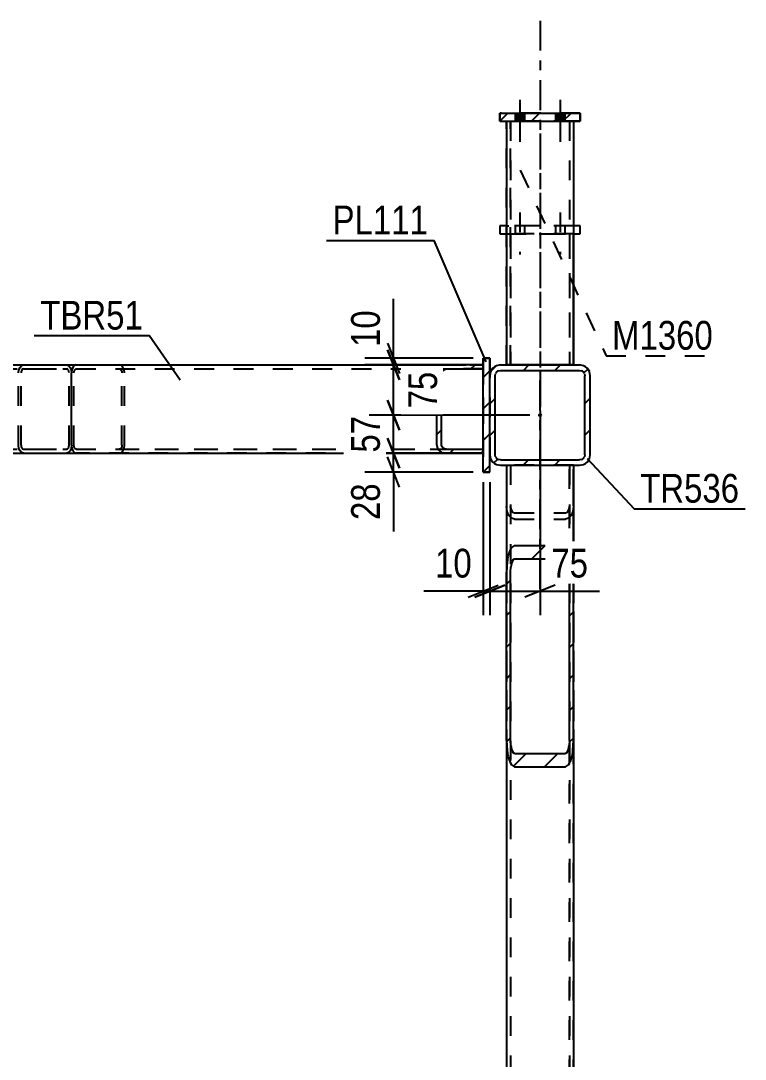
# Model space of a CAD drawing. Header units: millimetres. Extents: x -858 to 331, y -869 to -28.
# Drawn here: x 153.5 to 225.7, y -282.3 to -178.9 of the extents above; entities that cross this region are included whole.
import ezdxf

# ---------------------------------------------------------------- set-up
doc = ezdxf.new("R2010")
doc.units = ezdxf.units.MM
doc.linetypes.add('DXK_LINE_DOT2', pattern=[3.9198, 1.9599, -1.9599])
doc.linetypes.add('DXK_LINE_DOT3', pattern=[5.9187, 2.979, -0.9799, 0.9799, -0.9799])
doc.styles.add('Arial Narrow', font='ARIALN.TTF', dxfattribs={"height": 0.2})

# ---------------------------------------------------------------- blocks, each defined once
blk = doc.blocks.new('Part-570393797-1645 - 1375')
at = {"color": 7, "linetype": 'DXK_LINE_DOT3'}
blk.add_line((205.26, -190.09), (205.26, -223.17), dxfattribs=at)
at = {"color": 7, "linetype": 'DXK_LINE_DOT2'}
for p, q in [((201.93, -200.09), (208.6, -200.09)), ((201.93, -213.17), (201.93, -200.09)), ((202.33, -213.17), (202.33, -200.09)), ((208.2, -200.09), (208.2, -213.17)), ((208.6, -200.09), (208.6, -213.17)), ((208.6, -213.17), (201.93, -213.17))]:
    blk.add_line(p, q, dxfattribs=at)
blk = doc.blocks.new('Bolt-570393797-1866 - 1375')
at = {"linetype": 'Continuous'}
for points in [[(202.79, -188.87), (203.73, -188.87), (203.73, -188.07), (202.79, -188.07)], [(206.79, -188.87), (207.73, -188.87), (207.73, -188.07), (206.79, -188.07)]]:
    blk.add_hatch(color=1, dxfattribs=at).paths.add_polyline_path(points)
at = {"color": 1, "linetype": 'Continuous'}
for p, q in [((203.26, -186.74), (203.26, -190.94)), ((207.26, -186.74), (207.26, -190.94)), ((202.79, -188.07), (202.79, -188.87)), ((203.73, -188.07), (203.73, -188.87)), ((206.79, -188.07), (206.79, -188.87)), ((207.73, -188.07), (207.73, -188.87))]:
    blk.add_line(p, q, dxfattribs=at)
blk = doc.blocks.new('Part-570393797-1648 - 1375')
at = {"color": 2, "linetype": 'Continuous'}
for p, q in [((201.93, -199.29), (201.26, -199.29)), ((201.26, -199.29), (201.26, -200.09)), ((209.26, -199.29), (208.59, -199.29)), ((209.26, -200.09), (209.26, -199.29)), ((201.26, -200.09), (201.93, -200.09)), ((208.59, -200.09), (209.26, -200.09))]:
    blk.add_line(p, q, dxfattribs=at)
at = {"color": 7, "linetype": 'DXK_LINE_DOT2'}
for p, q in [((201.99, -199.29), (201.93, -199.29)), ((201.93, -199.29), (202.16, -199.29)), ((208.59, -199.29), (201.99, -199.29)), ((201.99, -200.09), (201.93, -200.09)), ((201.93, -200.09), (202.16, -200.09)), ((208.59, -200.09), (201.99, -200.09))]:
    blk.add_line(p, q, dxfattribs=at)
blk = doc.blocks.new('Part-570393797-1608 - 1375')
at = {"color": 7, "linetype": 'DXK_LINE_DOT3'}
blk.add_line((205.26, -235.45), (205.26, -213.77), dxfattribs=at)
at = {"color": 7, "linetype": 'DXK_LINE_DOT2'}
for p, q in [((208.59, -223.16), (201.93, -223.16)), ((201.93, -223.16), (201.93, -242.86)), ((202.33, -223.16), (202.33, -242.86)), ((208.19, -223.16), (208.19, -242.86)), ((208.59, -242.86), (208.59, -223.16))]:
    blk.add_line(p, q, dxfattribs=at)
blk = doc.blocks.new('Part-570393797-1644 - 1375')
at = {"color": 7, "linetype": 'DXK_LINE_DOT2'}
for p, q in [((209.26, -188.07), (201.26, -188.07)), ((201.26, -188.07), (201.26, -188.87)), ((209.26, -188.87), (209.26, -188.07)), ((201.26, -188.87), (209.26, -188.87))]:
    blk.add_line(p, q, dxfattribs=at)
blk = doc.blocks.new('Part-570393797-1624 - 1375')
at = {"color": 7, "linetype": 'DXK_LINE_DOT3'}
blk.add_line((205.26, -178.87), (205.26, -223.16), dxfattribs=at)
at = {"color": 7, "linetype": 'DXK_LINE_DOT2'}
for p, q in [((201.93, -188.87), (208.59, -188.87)), ((201.93, -213.16), (201.93, -188.87)), ((202.33, -213.16), (202.33, -188.87)), ((208.19, -188.87), (208.19, -213.16)), ((208.59, -188.87), (208.59, -213.16)), ((208.59, -213.16), (201.93, -213.16))]:
    blk.add_line(p, q, dxfattribs=at)
blk = doc.blocks.new('Part-570393797-1517 - 1375')
at = {"color": 7, "linetype": 'DXK_LINE_DOT2'}
for p, q in [((201.93, -223.16), (201.93, -250.56)), ((201.93, -223.16), (208.59, -223.16)), ((202.33, -223.16), (202.33, -421.5)), ((208.19, -421.5), (208.19, -223.16)), ((208.59, -223.16), (208.59, -250.56))]:
    blk.add_line(p, q, dxfattribs=at)
at = {"color": 2, "linetype": 'Continuous'}
for p, q in [((201.93, -250.56), (201.93, -421.5)), ((208.59, -250.56), (208.59, -421.5))]:
    blk.add_line(p, q, dxfattribs=at)
blk = doc.blocks.new('Part-570393797-1523 - 1375')
at = {"linetype": 'Continuous'}
h = blk.add_hatch(dxfattribs=at)
h.set_pattern_fill('', scale=0.7, style=0, pattern_type=0)
h.set_pattern_definition([(45, (195.5768, -213.2255), (-1.57154, 1.57154), [])])
h.paths.add_polyline_path([(195.94, -213.16), (195.58, -213.23), (195.27, -213.4), (195.06, -213.66), (194.99, -213.96), (194.99, -221.16), (195.06, -221.47), (195.27, -221.73), (195.58, -221.9), (195.94, -221.96), (199.59, -221.96), (199.59, -221.56), (195.94, -221.56), (195.76, -221.53), (195.6, -221.45), (195.5, -221.32), (195.46, -221.16), (195.46, -213.96), (195.5, -213.81), (195.6, -213.68), (195.76, -213.6), (195.94, -213.56), (199.59, -213.56), (199.59, -213.16)])
at = {"color": 2, "linetype": 'Continuous'}
for p, q in [((195.06, -213.66), (194.99, -213.96)), ((194.99, -221.16), (194.99, -213.96)), ((195.46, -213.96), (195.5, -213.81)), ((195.46, -221.16), (195.46, -213.96)), ((195.5, -213.81), (195.6, -213.68)), ((195.94, -213.16), (195.58, -213.23)), ((195.6, -213.68), (195.76, -213.6)), ((195.76, -213.6), (195.94, -213.56)), ((199.59, -213.16), (195.94, -213.16)), ((195.94, -213.56), (199.59, -213.56)), ((199.59, -213.56), (199.59, -213.16)), ((194.99, -221.16), (195.06, -221.47)), ((195.5, -221.32), (195.46, -221.16)), ((195.6, -221.45), (195.5, -221.32)), ((195.58, -221.9), (195.94, -221.96)), ((195.76, -221.53), (195.6, -221.45)), ((195.94, -221.56), (195.76, -221.53)), ((195.94, -221.56), (199.59, -221.56)), ((195.94, -221.96), (199.59, -221.96)), ((199.59, -221.96), (199.59, -221.56))]:
    blk.add_line(p, q, dxfattribs=at)
at = {"color": 7, "linetype": 'DXK_LINE_DOT2'}
for p, q in [((199.59, -213.16), (195.94, -213.16)), ((199.59, -213.56), (195.94, -213.56)), ((199.59, -221.96), (199.59, -213.16)), ((195.94, -221.56), (199.59, -221.56)), ((195.94, -221.96), (199.59, -221.96))]:
    blk.add_line(p, q, dxfattribs=at)
at = {"color": 2, "linetype": 'Continuous'}
for centre, start, end in [((195.85, -214.08), 107.7011, 152.0536), ((195.85, -221.05), 207.9464, 252.2989)]:
    blk.add_arc(centre, 0.895, start, end, dxfattribs=at)
blk = doc.blocks.new('Part-570393797-1524 - 1375')
at = {"color": 7, "linetype": 'DXK_LINE_DOT2'}
for p, q in [((158.63, -213.66), (158.6, -213.96)), ((158.6, -221.16), (158.6, -213.96)), ((158.74, -213.4), (158.63, -213.66)), ((158.89, -213.23), (158.74, -213.4)), ((158.83, -213.96), (158.85, -213.81)), ((158.83, -221.16), (158.83, -213.96)), ((158.85, -213.81), (158.9, -213.68)), ((159.07, -213.16), (158.89, -213.23)), ((158.9, -213.68), (158.98, -213.59)), ((158.98, -213.59), (159.07, -213.56)), ((159.07, -213.16), (163.38, -213.16)), ((159.07, -213.16), (199.59, -213.16)), ((159.07, -213.56), (163.38, -213.56)), ((159.07, -213.56), (199.59, -213.56)), ((163.57, -213.23), (163.38, -213.16)), ((163.38, -213.56), (163.47, -213.59)), ((163.47, -213.59), (163.55, -213.68)), ((163.55, -213.68), (163.6, -213.81)), ((163.72, -213.4), (163.57, -213.23)), ((163.6, -213.81), (163.62, -213.96)), ((163.62, -221.16), (163.62, -213.96)), ((163.83, -213.66), (163.72, -213.4)), ((163.86, -213.96), (163.83, -213.66)), ((163.86, -221.16), (163.86, -213.96)), ((199.59, -213.16), (199.59, -221.96)), ((158.6, -221.16), (158.63, -221.47)), ((158.85, -221.32), (158.83, -221.16)), ((158.9, -221.45), (158.85, -221.32)), ((163.6, -221.32), (163.55, -221.45)), ((163.62, -221.16), (163.6, -221.32)), ((163.83, -221.47), (163.86, -221.16)), ((158.63, -221.47), (158.74, -221.73)), ((158.74, -221.73), (158.89, -221.9)), ((158.89, -221.9), (159.07, -221.96)), ((158.98, -221.53), (158.9, -221.45)), ((159.07, -221.56), (158.98, -221.53)), ((159.07, -221.56), (199.59, -221.56)), ((159.07, -221.96), (163.38, -221.96)), ((199.59, -221.96), (159.07, -221.96)), ((163.47, -221.53), (163.38, -221.56)), ((163.38, -221.56), (199.59, -221.56)), ((163.38, -221.96), (163.57, -221.9)), ((163.55, -221.45), (163.47, -221.53)), ((163.57, -221.9), (163.72, -221.73)), ((163.72, -221.73), (163.83, -221.47))]:
    blk.add_line(p, q, dxfattribs=at)
blk = doc.blocks.new('Part-570393797-1693 - 1375')
at = {"color": 7, "linetype": 'DXK_LINE_DOT2'}
for p, q in [((209.26, -188.07), (201.26, -188.07)), ((201.26, -188.07), (201.26, -188.87)), ((209.26, -188.87), (209.26, -188.07)), ((201.26, -188.87), (209.26, -188.87))]:
    blk.add_line(p, q, dxfattribs=at)
blk = doc.blocks.new('Part-570393797-1565 - 1375')
at = {"color": 7, "linetype": 'DXK_LINE_DOT2'}
for p, q in [((201.93, -223.16), (201.93, -421.5)), ((208.59, -223.16), (201.93, -223.16)), ((202.33, -223.16), (202.33, -421.5)), ((208.19, -223.16), (208.19, -421.5)), ((208.59, -421.5), (208.59, -223.16)), ((201.99, -227.75), (201.93, -227.27)), ((202.33, -227.27), (202.36, -227.51)), ((202.36, -227.51), (202.45, -227.71)), ((208.08, -227.71), (208.16, -227.51)), ((208.16, -227.51), (208.19, -227.27)), ((208.59, -227.27), (208.53, -227.75)), ((202.16, -228.15), (201.99, -227.75)), ((202.42, -228.41), (202.16, -228.15)), ((202.73, -228.51), (202.42, -228.41)), ((202.45, -227.71), (202.57, -227.84)), ((202.57, -227.84), (202.73, -227.89)), ((202.73, -227.89), (207.79, -227.89)), ((202.73, -228.51), (207.79, -228.51)), ((207.79, -227.89), (207.95, -227.84)), ((208.1, -228.41), (207.79, -228.51)), ((207.95, -227.84), (208.08, -227.71)), ((208.36, -228.15), (208.1, -228.41)), ((208.53, -227.75), (208.36, -228.15))]:
    blk.add_line(p, q, dxfattribs=at)
blk = doc.blocks.new('Part-570393797-1566 - 1375')
at = {"linetype": 'Continuous'}
h = blk.add_hatch(dxfattribs=at)
h.set_pattern_fill('', scale=0.7, style=0, pattern_type=0)
h.set_pattern_definition([(45, (202.4219, -231.353), (-1.57154, 1.57154), [])])
h.paths.add_polyline_path([(202.73, -231.15), (202.42, -231.35), (202.16, -231.93), (201.99, -232.79), (201.93, -233.8), (201.93, -250.56), (201.99, -251.57), (202.16, -252.43), (202.42, -253.01), (202.73, -253.21), (207.79, -253.21), (208.1, -253.01), (208.36, -252.43), (208.53, -251.57), (208.59, -250.56), (208.59, -233.8), (208.53, -232.79), (208.36, -231.93), (208.1, -231.35), (207.79, -231.15)])
h.paths.add_polyline_path([(207.95, -232.58), (208.08, -232.86), (208.16, -233.29), (208.19, -233.8), (208.19, -250.56), (208.16, -251.07), (208.08, -251.5), (207.95, -251.78), (207.79, -251.88), (202.73, -251.88), (202.57, -251.78), (202.45, -251.5), (202.36, -251.07), (202.33, -250.56), (202.33, -233.8), (202.36, -233.29), (202.45, -232.86), (202.57, -232.58), (202.73, -232.47), (207.79, -232.47)])
at = {"color": 2, "linetype": 'Continuous'}
for p, q in [((201.93, -223.16), (201.93, -233.8)), ((208.59, -223.16), (208.59, -233.8)), ((202.73, -231.15), (202.42, -231.35)), ((202.73, -231.15), (207.79, -231.15)), ((208.1, -231.35), (207.79, -231.15)), ((202.57, -232.58), (202.73, -232.47)), ((202.73, -232.47), (207.79, -232.47)), ((207.79, -232.47), (207.95, -232.58)), ((201.99, -232.79), (201.93, -233.8)), ((201.93, -250.56), (201.93, -233.8)), ((202.33, -233.8), (202.36, -233.29)), ((202.33, -250.56), (202.33, -233.8)), ((208.16, -233.29), (208.19, -233.8)), ((208.19, -250.56), (208.19, -233.8)), ((208.59, -233.8), (208.53, -232.79)), ((208.59, -250.56), (208.59, -233.8)), ((201.93, -250.56), (201.99, -251.57)), ((202.36, -251.07), (202.33, -250.56)), ((208.19, -250.56), (208.16, -251.07)), ((208.53, -251.57), (208.59, -250.56)), ((202.73, -251.88), (202.57, -251.78)), ((202.73, -251.88), (207.79, -251.88)), ((207.95, -251.78), (207.79, -251.88)), ((202.42, -253.01), (202.73, -253.21)), ((202.73, -253.21), (207.79, -253.21)), ((207.79, -253.21), (208.1, -253.01))]:
    blk.add_line(p, q, dxfattribs=at)
at = {"color": 7, "linetype": 'DXK_LINE_DOT2'}
for p, q in [((208.59, -223.16), (201.93, -223.16)), ((202.33, -223.16), (202.33, -250.56)), ((208.19, -223.16), (208.19, -250.56)), ((201.99, -227.75), (201.93, -227.28)), ((202.36, -227.51), (202.33, -227.28)), ((202.42, -227.66), (202.36, -227.51)), ((208.1, -227.66), (208.16, -227.51)), ((208.16, -227.51), (208.19, -227.28)), ((208.59, -227.28), (208.53, -227.75)), ((202.16, -228.15), (201.99, -227.75)), ((202.42, -228.41), (202.16, -228.15)), ((202.45, -227.71), (202.42, -227.66)), ((202.73, -228.51), (202.42, -228.41)), ((202.45, -227.71), (202.57, -227.84)), ((202.57, -227.84), (202.73, -227.89)), ((202.73, -227.89), (207.79, -227.89)), ((202.73, -228.51), (207.79, -228.51)), ((207.79, -227.89), (207.95, -227.84)), ((208.1, -228.41), (207.79, -228.51)), ((207.95, -227.84), (208.08, -227.71)), ((208.08, -227.71), (208.1, -227.66)), ((208.36, -228.15), (208.1, -228.41)), ((208.53, -227.75), (208.36, -228.15)), ((201.93, -233.8), (201.93, -250.56)), ((208.59, -233.8), (208.59, -250.56))]:
    blk.add_line(p, q, dxfattribs=at)
at = {"color": 2, "linetype": 'Continuous'}
for centre, radius, start, end in [((205.33, -233.01), 3.35, 150.259, 176.1041), ((205.2, -233.01), 3.35, 3.8959, 29.741), ((204.03, -233.41), 1.67, 150.259, 176.1041), ((206.5, -233.41), 1.67, 3.8959, 29.741), ((204.03, -250.95), 1.67, 183.8959, 209.741), ((206.5, -250.95), 1.67, 330.259, 356.1041), ((205.33, -251.35), 3.35, 183.8959, 209.741), ((205.2, -251.35), 3.35, 330.259, 356.1041)]:
    blk.add_arc(centre, radius, start, end, dxfattribs=at)
blk = doc.blocks.new('Bolt-570393797-1827 - 1375')
at = {"color": 1, "linetype": 'DXK_LINE_DOT2'}
for p, q in [((203.26, -197.96), (203.26, -202.16)), ((203.26, -197.96), (203.26, -202.16)), ((207.26, -197.96), (207.26, -202.16)), ((207.26, -197.96), (207.26, -202.16)), ((202.8, -199.29), (202.8, -200.09)), ((202.8, -199.29), (202.8, -200.09)), ((203.73, -199.29), (203.73, -200.09)), ((203.73, -199.29), (203.73, -200.09)), ((206.8, -199.29), (206.8, -200.09)), ((206.8, -199.29), (206.8, -200.09)), ((207.73, -199.29), (207.73, -200.09)), ((207.73, -199.29), (207.73, -200.09))]:
    blk.add_line(p, q, dxfattribs=at)
blk = doc.blocks.new('Part-570393797-1573 - 1375')
at = {"color": 7, "linetype": 'DXK_LINE_DOT2'}
for p, q in [((115.93, -213.16), (121.25, -213.16)), ((115.93, -213.16), (115.93, -221.96)), ((115.93, -213.56), (158.12, -213.56)), ((116.9, -213.23), (116.72, -213.16)), ((116.72, -213.56), (116.81, -213.59)), ((116.81, -213.59), (116.89, -213.68)), ((116.89, -213.68), (116.94, -213.81)), ((117.05, -213.4), (116.9, -213.23)), ((116.94, -213.81), (116.96, -213.96)), ((116.96, -221.16), (116.96, -213.96)), ((117.16, -213.66), (117.05, -213.4)), ((117.19, -213.96), (117.16, -213.66)), ((117.19, -221.16), (117.19, -213.96)), ((121.25, -213.16), (121.25, -213.16)), ((153.33, -213.96), (153.36, -213.66)), ((153.33, -221.16), (153.33, -213.96)), ((153.36, -213.66), (153.47, -213.4)), ((153.47, -213.4), (153.62, -213.23)), ((153.59, -213.81), (153.57, -213.96)), ((153.57, -221.16), (153.57, -213.96)), ((153.64, -213.68), (153.59, -213.81)), ((153.62, -213.23), (153.81, -213.16)), ((153.72, -213.59), (153.64, -213.68)), ((153.81, -213.56), (153.72, -213.59)), ((153.81, -213.56), (158.12, -213.56)), ((158.21, -213.59), (158.12, -213.56)), ((158.29, -213.68), (158.21, -213.59)), ((158.34, -213.81), (158.29, -213.68)), ((158.36, -213.96), (158.34, -213.81)), ((158.36, -221.16), (158.36, -213.96)), ((116.94, -221.32), (116.89, -221.45)), ((116.96, -221.16), (116.94, -221.32)), ((117.16, -221.47), (117.19, -221.16)), ((153.36, -221.47), (153.33, -221.16)), ((153.57, -221.16), (153.59, -221.32)), ((153.59, -221.32), (153.64, -221.45)), ((158.29, -221.45), (158.34, -221.32)), ((158.34, -221.32), (158.36, -221.16)), ((115.93, -221.56), (158.12, -221.56)), ((115.93, -221.96), (121.25, -221.96)), ((116.81, -221.53), (116.72, -221.56)), ((116.72, -221.96), (116.9, -221.9)), ((116.89, -221.45), (116.81, -221.53)), ((116.9, -221.9), (117.05, -221.73)), ((117.05, -221.73), (117.16, -221.47)), ((153.47, -221.73), (153.36, -221.47)), ((153.62, -221.9), (153.47, -221.73)), ((153.81, -221.96), (153.62, -221.9)), ((153.64, -221.45), (153.72, -221.53)), ((153.72, -221.53), (153.81, -221.56)), ((153.81, -221.56), (158.12, -221.56)), ((158.12, -221.56), (158.21, -221.53)), ((158.21, -221.53), (158.29, -221.45))]:
    blk.add_line(p, q, dxfattribs=at)
at = {"color": 2, "linetype": 'Continuous'}
for p, q in [((121.25, -213.16), (158.12, -213.16)), ((158.12, -213.16), (158.3, -213.23)), ((158.3, -213.23), (158.45, -213.4)), ((158.45, -213.4), (158.56, -213.66)), ((158.56, -213.66), (158.6, -213.96)), ((158.6, -221.16), (158.6, -213.96)), ((158.6, -221.16), (158.56, -221.47)), ((121.25, -221.96), (158.12, -221.96)), ((158.3, -221.9), (158.12, -221.96)), ((158.45, -221.73), (158.3, -221.9)), ((158.56, -221.47), (158.45, -221.73))]:
    blk.add_line(p, q, dxfattribs=at)
blk = doc.blocks.new('Part-570393797-1578 - 1375')
at = {"color": 7, "linetype": 'DXK_LINE_DOT2'}
for p, q in [((115.93, -213.16), (158.12, -213.16)), ((115.93, -213.16), (115.93, -221.96)), ((115.93, -213.56), (199.59, -213.56)), ((195.94, -213.16), (199.59, -213.16)), ((199.59, -213.16), (199.59, -221.96)), ((115.93, -221.56), (199.59, -221.56)), ((115.93, -221.96), (158.12, -221.96)), ((195.94, -221.96), (199.59, -221.96))]:
    blk.add_line(p, q, dxfattribs=at)
at = {"color": 2, "linetype": 'Continuous'}
for p, q in [((158.12, -213.16), (195.94, -213.16)), ((158.12, -221.96), (195.94, -221.96))]:
    blk.add_line(p, q, dxfattribs=at)
blk = doc.blocks.new('Part-570393797-1719 - 1375')
at = {"linetype": 'Continuous'}
h = blk.add_hatch(dxfattribs=at)
h.set_pattern_fill('', scale=0.7, style=0, pattern_type=0)
h.set_pattern_definition([(45, (200.9198, -213.2456), (-1.57154, 1.57154), [])])
h.paths.add_polyline_path([(201.33, -213.16), (200.92, -213.25), (200.57, -213.48), (200.34, -213.82), (200.26, -214.23), (200.26, -222.1), (200.34, -222.51), (200.57, -222.85), (200.92, -223.08), (201.33, -223.16), (209.19, -223.16), (209.6, -223.08), (209.95, -222.85), (210.18, -222.51), (210.26, -222.1), (210.26, -214.23), (210.18, -213.82), (209.95, -213.48), (209.6, -213.25), (209.19, -213.16)])
h.paths.add_polyline_path([(209.19, -213.7), (209.4, -213.74), (209.57, -213.85), (209.69, -214.03), (209.73, -214.23), (209.73, -222.1), (209.69, -222.3), (209.57, -222.47), (209.4, -222.59), (209.19, -222.63), (201.33, -222.63), (201.12, -222.59), (200.95, -222.47), (200.84, -222.3), (200.79, -222.1), (200.79, -214.23), (200.84, -214.03), (200.95, -213.85), (201.12, -213.74), (201.33, -213.7)])
blk.add_hatch(color=30, dxfattribs=at).paths.add_polyline_path([(205.26, -218.26, -1), (205.26, -218.06, -1)])
at = {"color": 2, "linetype": 'Continuous'}
for p, q in [((200.34, -213.82), (200.26, -214.23)), ((200.79, -214.23), (200.84, -214.03)), ((201.33, -213.16), (200.92, -213.25)), ((201.12, -213.74), (201.33, -213.7)), ((201.33, -213.16), (209.19, -213.16)), ((201.33, -213.7), (209.19, -213.7)), ((209.6, -213.25), (209.19, -213.16)), ((209.19, -213.7), (209.4, -213.74)), ((209.69, -214.03), (209.73, -214.23)), ((210.26, -214.23), (210.18, -213.82)), ((200.26, -222.1), (200.26, -214.23)), ((200.79, -222.1), (200.79, -214.23)), ((209.73, -222.1), (209.73, -214.23)), ((210.26, -222.1), (210.26, -214.23)), ((200.26, -222.1), (200.34, -222.51)), ((200.84, -222.3), (200.79, -222.1)), ((209.73, -222.1), (209.69, -222.3)), ((210.18, -222.51), (210.26, -222.1)), ((200.92, -223.08), (201.33, -223.16)), ((201.33, -222.63), (201.12, -222.59)), ((201.33, -222.63), (209.19, -222.63)), ((201.33, -223.16), (209.19, -223.16)), ((209.4, -222.59), (209.19, -222.63)), ((209.19, -223.16), (209.6, -223.08))]:
    blk.add_line(p, q, dxfattribs=at)
at = {"color": 30, "linetype": 'DXK_LINE_DOT3'}
blk.add_line((205.26, -218.16), (205.26, -218.16), dxfattribs=at)
at = {"color": 30, "linetype": 'Continuous'}
blk.add_circle((205.26, -218.16), 0.1, dxfattribs=at)
at = {"color": 2, "linetype": 'Continuous'}
for centre, radius, start, end in [((201.33, -214.23), 1.07, 112.5, 157.5), ((201.33, -214.23), 0.533, 112.5, 157.5), ((209.19, -214.23), 0.533, 22.5, 67.5), ((209.19, -214.23), 1.07, 22.5, 67.5), ((201.33, -222.1), 0.533, 202.5, 247.5), ((209.19, -222.1), 0.533, 292.5, 337.5), ((201.33, -222.1), 1.07, 202.5, 247.5), ((209.19, -222.1), 1.07, 292.5, 337.5)]:
    blk.add_arc(centre, radius, start, end, dxfattribs=at)
blk = doc.blocks.new('Part-570393797-1635 - 1375')
at = {"color": 7, "linetype": 'DXK_LINE_DOT2'}
for p, q in [((209.26, -199.29), (201.26, -199.29)), ((201.26, -199.29), (201.26, -200.09)), ((209.26, -200.09), (209.26, -199.29)), ((201.26, -200.09), (209.26, -200.09))]:
    blk.add_line(p, q, dxfattribs=at)
blk = doc.blocks.new('Part-570393797-1647 - 1375')
at = {"color": 7, "linetype": 'DXK_LINE_DOT3'}
blk.add_line((205.26, -178.87), (205.26, -223.16), dxfattribs=at)
at = {"color": 7, "linetype": 'DXK_LINE_DOT2'}
for p, q in [((201.93, -188.87), (208.59, -188.87)), ((201.93, -213.16), (201.93, -188.87)), ((202.33, -213.16), (202.33, -188.87)), ((208.19, -188.87), (208.19, -213.16)), ((208.59, -188.87), (208.59, -213.16)), ((208.59, -213.16), (201.93, -213.16))]:
    blk.add_line(p, q, dxfattribs=at)
blk = doc.blocks.new('Part-570393797-1649 - 1375')
at = {"color": 7, "linetype": 'DXK_LINE_DOT3'}
blk.add_line((205.26, -178.87), (205.26, -223.16), dxfattribs=at)
at = {"color": 2, "linetype": 'Continuous'}
for p, q in [((201.93, -188.87), (201.93, -213.16)), ((208.59, -188.87), (208.59, -213.16)), ((208.53, -213.16), (201.93, -213.16)), ((208.59, -213.16), (208.53, -213.16))]:
    blk.add_line(p, q, dxfattribs=at)
at = {"color": 7, "linetype": 'DXK_LINE_DOT2'}
for p, q in [((208.59, -188.87), (201.93, -188.87)), ((202.33, -188.87), (202.33, -213.16)), ((208.19, -188.87), (208.19, -213.16)), ((202.33, -213.16), (202.73, -213.16)), ((202.33, -213.16), (202.36, -213.16)), ((208.53, -213.16), (208.59, -213.16))]:
    blk.add_line(p, q, dxfattribs=at)
blk = doc.blocks.new('Part-570393797-1682 - 1375')
at = {"color": 7, "linetype": 'DXK_LINE_DOT3'}
blk.add_line((205.26, -190.09), (205.26, -223.17), dxfattribs=at)
at = {"color": 7, "linetype": 'DXK_LINE_DOT2'}
for p, q in [((208.6, -200.09), (201.93, -200.09)), ((201.93, -200.09), (201.93, -213.16)), ((202.33, -200.09), (202.33, -213.17)), ((208.2, -200.09), (208.2, -213.17)), ((201.93, -213.16), (201.93, -213.17)), ((208.6, -213.17), (201.93, -213.17)), ((208.6, -213.16), (208.6, -213.17))]:
    blk.add_line(p, q, dxfattribs=at)
at = {"color": 2, "linetype": 'Continuous'}
for p, q in [((208.6, -213.16), (208.6, -200.09)), ((201.93, -213.16), (201.93, -213.16))]:
    blk.add_line(p, q, dxfattribs=at)
blk = doc.blocks.new('Bolt-570393797-1864 - 1375')
at = {"color": 1, "linetype": 'DXK_LINE_DOT2'}
for p, q in [((203.26, -197.96), (203.26, -202.16)), ((203.26, -197.96), (203.26, -202.16)), ((207.26, -197.96), (207.26, -202.16)), ((207.26, -197.96), (207.26, -202.16)), ((202.8, -199.29), (202.8, -200.09)), ((202.8, -199.29), (202.8, -200.09)), ((203.73, -199.29), (203.73, -200.09)), ((203.73, -199.29), (203.73, -200.09)), ((206.8, -199.29), (206.8, -200.09)), ((206.8, -199.29), (206.8, -200.09)), ((207.73, -199.29), (207.73, -200.09)), ((207.73, -199.29), (207.73, -200.09))]:
    blk.add_line(p, q, dxfattribs=at)
blk = doc.blocks.new('Part-570393797-1695 - 1375')
at = {"linetype": 'Continuous'}
h = blk.add_hatch(dxfattribs=at)
h.set_pattern_fill('', scale=0.7, style=0, pattern_type=0)
h.set_pattern_definition([(45, (201.2613, -188.8718), (-1.57154, 1.57154), [])])
h.paths.add_polyline_path([(201.26, -188.07), (201.26, -188.87), (209.26, -188.87), (209.26, -188.07)])
at = {"color": 7, "linetype": 'DXK_LINE_DOT2'}
for p, q in [((201.26, -188.87), (201.26, -188.07)), ((201.26, -188.07), (209.26, -188.07)), ((209.26, -188.07), (209.26, -188.87)), ((209.26, -188.87), (201.26, -188.87))]:
    blk.add_line(p, q, dxfattribs=at)
at = {"color": 2, "linetype": 'Continuous'}
for p, q in [((201.26, -188.07), (201.26, -188.87)), ((201.26, -188.07), (209.26, -188.07)), ((209.26, -188.87), (209.26, -188.07)), ((201.26, -188.87), (209.26, -188.87))]:
    blk.add_line(p, q, dxfattribs=at)
blk = doc.blocks.new('Bolt-570393797-1881 - 1375')
at = {"linetype": 'Continuous'}
for points in [[(202.79, -188.87), (203.73, -188.87), (203.73, -188.07), (202.79, -188.07)], [(202.79, -188.87), (203.73, -188.87), (203.73, -188.07), (202.79, -188.07)], [(206.79, -188.87), (207.73, -188.87), (207.73, -188.07), (206.79, -188.07)], [(206.79, -188.87), (207.73, -188.87), (207.73, -188.07), (206.79, -188.07)]]:
    blk.add_hatch(color=1, dxfattribs=at).paths.add_polyline_path(points)
at = {"color": 1, "linetype": 'Continuous'}
for p, q in [((203.26, -186.74), (203.26, -190.94)), ((203.26, -186.74), (203.26, -190.94)), ((207.26, -186.74), (207.26, -190.94)), ((207.26, -186.74), (207.26, -190.94)), ((202.79, -188.07), (202.79, -188.87)), ((202.79, -188.07), (202.79, -188.87)), ((203.73, -188.07), (203.73, -188.87)), ((203.73, -188.07), (203.73, -188.87)), ((206.79, -188.07), (206.79, -188.87)), ((206.79, -188.07), (206.79, -188.87)), ((207.73, -188.07), (207.73, -188.87)), ((207.73, -188.07), (207.73, -188.87))]:
    blk.add_line(p, q, dxfattribs=at)
blk = doc.blocks.new('Bolt-570393797-1886 - 1375')
at = {"linetype": 'Continuous'}
for points in [[(202.79, -188.87), (203.73, -188.87), (203.73, -188.07), (202.79, -188.07)], [(202.79, -188.87), (203.73, -188.87), (203.73, -188.07), (202.79, -188.07)], [(206.79, -188.87), (207.73, -188.87), (207.73, -188.07), (206.79, -188.07)], [(206.79, -188.87), (207.73, -188.87), (207.73, -188.07), (206.79, -188.07)]]:
    blk.add_hatch(color=1, dxfattribs=at).paths.add_polyline_path(points)
at = {"color": 1, "linetype": 'Continuous'}
for p, q in [((203.26, -186.74), (203.26, -190.94)), ((203.26, -186.74), (203.26, -190.94)), ((207.26, -186.74), (207.26, -190.94)), ((207.26, -186.74), (207.26, -190.94)), ((202.79, -188.07), (202.79, -188.87)), ((202.79, -188.07), (202.79, -188.87)), ((203.73, -188.07), (203.73, -188.87)), ((203.73, -188.07), (203.73, -188.87)), ((206.79, -188.07), (206.79, -188.87)), ((206.79, -188.07), (206.79, -188.87)), ((207.73, -188.07), (207.73, -188.87)), ((207.73, -188.07), (207.73, -188.87))]:
    blk.add_line(p, q, dxfattribs=at)
blk = doc.blocks.new('Part-570393797-1939 - 1375')
at = {"color": 7, "linetype": 'DXK_LINE_DOT2'}
for p, q in [((200.26, -212.5), (199.59, -212.5)), ((199.59, -212.5), (199.59, -223.83)), ((200.26, -223.83), (200.26, -212.5)), ((199.59, -223.83), (200.26, -223.83))]:
    blk.add_line(p, q, dxfattribs=at)
blk = doc.blocks.new('Part-570393797-1944 - 1375')
at = {"linetype": 'Continuous'}
h = blk.add_hatch(dxfattribs=at)
h.set_pattern_fill('', scale=0.7, style=0, pattern_type=0)
h.set_pattern_definition([(45, (199.5947, -223.8312), (-1.57154, 1.57154), [])])
h.paths.add_polyline_path([(199.59, -212.5), (199.59, -223.83), (200.26, -223.83), (200.26, -212.5)])
at = {"color": 7, "linetype": 'DXK_LINE_DOT2'}
for p, q in [((199.59, -212.5), (200.26, -212.5)), ((199.59, -223.83), (199.59, -212.5)), ((200.26, -212.5), (200.26, -223.83)), ((200.26, -223.83), (199.59, -223.83))]:
    blk.add_line(p, q, dxfattribs=at)
at = {"color": 2, "linetype": 'Continuous'}
for p, q in [((199.59, -223.83), (199.59, -212.5)), ((200.26, -212.5), (199.59, -212.5)), ((200.26, -223.83), (200.26, -212.5)), ((200.26, -223.83), (199.59, -223.83))]:
    blk.add_line(p, q, dxfattribs=at)
blk = doc.blocks.new('StraightDimension-570393797-1992 - 1375')
at = {"color": 7, "linetype": 'Continuous'}
for p, q in [((190.06, -220.46), (191.26, -223.46)), ((198.59, -221.96), (187.81, -221.96)), ((191.26, -225.33), (190.06, -222.33)), ((190.66, -223.83), (190.66, -221.96)), ((198.59, -223.83), (187.81, -223.83)), ((190.66, -223.83), (190.66, -229.74)), ((190.66, -223.83), (190.66, -229.74))]:
    blk.add_line(p, q, dxfattribs=at)
at = {"color": 0}
blk.add_wipeout([(189.91, -224.36), (185.71, -224.36), (185.71, -229.21), (189.91, -229.21)], dxfattribs=at)
at = {"color": 3, "style": 'Arial Narrow'}
blk.add_text('28', height=2.863, rotation=90.0002, dxfattribs=at).set_placement((189.31, -228.61))
blk = doc.blocks.new('StraightDimension-570393797-2016 - 1375')
at = {"color": 7, "linetype": 'Continuous'}
for p, q in [((190.06, -216.66), (191.26, -219.66)), ((204.26, -218.16), (187.81, -218.16)), ((190.66, -221.96), (190.66, -218.16)), ((191.26, -223.46), (190.06, -220.46)), ((198.59, -221.96), (187.81, -221.96))]:
    blk.add_line(p, q, dxfattribs=at)
at = {"color": 0}
blk.add_wipeout([(189.91, -217.64), (185.71, -217.64), (185.71, -222.49), (189.91, -222.49)], dxfattribs=at)
at = {"color": 3, "style": 'Arial Narrow'}
blk.add_text('57', height=2.863, rotation=90.0002, dxfattribs=at).set_placement((189.31, -221.89))
blk = doc.blocks.new('StraightDimension-570393797-2037 - 1375')
at = {"color": 7, "linetype": 'Continuous'}
for p, q in [((190.06, -211.66), (191.26, -214.66)), ((198.59, -213.16), (188.26, -213.16)), ((190.66, -218.16), (190.66, -213.16)), ((191.26, -219.66), (190.06, -216.66)), ((204.26, -218.16), (188.26, -218.16))]:
    blk.add_line(p, q, dxfattribs=at)
at = {"color": 0}
blk.add_wipeout([(195.61, -213.24), (191.41, -213.24), (191.41, -218.09), (195.61, -218.09)], dxfattribs=at)
at = {"color": 3, "style": 'Arial Narrow'}
blk.add_text('75', height=2.863, rotation=90.0002, dxfattribs=at).set_placement((195.01, -217.49))
blk = doc.blocks.new('StraightDimension-570393797-2064 - 1375')
at = {"color": 7, "linetype": 'Continuous'}
for p, q in [((190.66, -212.5), (190.66, -206.59)), ((190.66, -212.5), (190.66, -206.59)), ((190.06, -211), (191.26, -214)), ((191.26, -214.66), (190.06, -211.66)), ((198.59, -212.5), (187.81, -212.5)), ((190.66, -213.16), (190.66, -212.5)), ((198.59, -213.16), (187.81, -213.16))]:
    blk.add_line(p, q, dxfattribs=at)
at = {"color": 0}
blk.add_wipeout([(189.91, -207.12), (185.71, -207.12), (185.71, -211.97), (189.91, -211.97)], dxfattribs=at)
at = {"color": 3, "style": 'Arial Narrow'}
blk.add_text('10', height=2.863, rotation=90.0002, dxfattribs=at).set_placement((189.31, -211.37))
blk = doc.blocks.new('StraightDimension-570393797-2406 - 1375')
at = {"color": 7, "linetype": 'Continuous'}
for p, q in [((205.26, -219.16), (205.26, -238.09)), ((200.26, -224.83), (200.26, -238.09)), ((198.76, -236.29), (201.76, -235.09)), ((200.26, -235.69), (205.26, -235.69)), ((206.76, -235.09), (203.76, -236.29)), ((205.26, -235.69), (211.17, -235.69)), ((205.26, -235.69), (211.17, -235.69))]:
    blk.add_line(p, q, dxfattribs=at)
at = {"color": 0}
blk.add_wipeout([(210.64, -234.94), (210.64, -230.74), (205.79, -230.74), (205.79, -234.94)], dxfattribs=at)
at = {"color": 3, "style": 'Arial Narrow'}
blk.add_text('75', height=2.863, dxfattribs=at).set_placement((206.39, -234.34))
blk = doc.blocks.new('StraightDimension-570393797-2429 - 1375')
at = {"color": 7, "linetype": 'Continuous'}
for p, q in [((199.59, -224.83), (199.59, -238.09)), ((200.26, -224.83), (200.26, -238.09)), ((199.59, -235.69), (193.69, -235.69)), ((199.59, -235.69), (193.69, -235.69)), ((198.09, -236.29), (201.09, -235.09)), ((201.76, -235.09), (198.76, -236.29)), ((199.59, -235.69), (200.26, -235.69))]:
    blk.add_line(p, q, dxfattribs=at)
at = {"color": 0}
blk.add_wipeout([(199.07, -234.94), (199.07, -230.74), (194.21, -230.74), (194.21, -234.94)], dxfattribs=at)
at = {"color": 3, "style": 'Arial Narrow'}
blk.add_text('10', height=2.863, dxfattribs=at).set_placement((194.81, -234.34))
blk = doc.blocks.new('Mark-570393797-1574 - 1375')
at = {"color": 30, "linetype": 'Continuous'}
for p in [(154.89, -210.24), (169.41, -214.68)]:
    blk.add_line(p, (166.32, -210.24), dxfattribs=at)
at = {"color": 0}
blk.add_wipeout([(165.72, -209.64), (165.72, -206.64), (155.49, -206.64), (155.49, -209.64)], dxfattribs=at)
blk.add_wipeout([(165.72, -209.64), (165.72, -206.64), (155.49, -206.64), (155.49, -209.64)], dxfattribs=at)
at = {"color": 3, "style": 'Arial Narrow'}
blk.add_text('TBR51', height=2.863, dxfattribs=at).set_placement((155.49, -209.64))
blk = doc.blocks.new('Mark-570393797-1620 - 1375')
at = {"color": 30, "linetype": 'DXK_LINE_DOT2'}
for p, q in [((203.28, -193.75), (211.84, -212.24)), ((211.84, -212.24), (223.1, -212.24))]:
    blk.add_line(p, q, dxfattribs=at)
at = {"color": 0}
blk.add_wipeout([(222.5, -211.64), (222.5, -208.64), (212.44, -208.64), (212.44, -211.64)], dxfattribs=at)
blk.add_wipeout([(222.5, -211.64), (222.5, -208.64), (212.44, -208.64), (212.44, -211.64)], dxfattribs=at)
at = {"color": 3, "style": 'Arial Narrow'}
blk.add_text('M1360', height=2.863, dxfattribs=at).set_placement((212.44, -211.64))
blk = doc.blocks.new('Mark-570393797-1715 - 1375')
at = {"color": 30, "linetype": 'Continuous'}
for p, q in [((209.97, -222.49), (214.64, -227.48)), ((214.64, -227.48), (225.7, -227.48))]:
    blk.add_line(p, q, dxfattribs=at)
at = {"color": 0}
blk.add_wipeout([(225.1, -226.88), (225.1, -223.88), (215.24, -223.88), (215.24, -226.88)], dxfattribs=at)
blk.add_wipeout([(225.1, -226.88), (225.1, -223.88), (215.24, -223.88), (215.24, -226.88)], dxfattribs=at)
at = {"color": 3, "style": 'Arial Narrow'}
blk.add_text('TR536', height=2.863, dxfattribs=at).set_placement((215.24, -226.88))
blk = doc.blocks.new('Mark-570393797-1940 - 1375')
at = {"color": 30, "linetype": 'Continuous'}
for p in [(184, -200.75), (199.89, -212.85)]:
    blk.add_line(p, (194.71, -200.75), dxfattribs=at)
at = {"color": 0}
blk.add_wipeout([(194.11, -200.15), (194.11, -197.15), (184.6, -197.15), (184.6, -200.15)], dxfattribs=at)
blk.add_wipeout([(194.11, -200.15), (194.11, -197.15), (184.6, -197.15), (184.6, -200.15)], dxfattribs=at)
at = {"color": 3, "style": 'Arial Narrow'}
blk.add_text('PL111', height=2.863, dxfattribs=at).set_placement((184.6, -200.15))

msp = doc.modelspace()

# ---------------------------------------------------------------- block references
for name in ['Part-570393797-1624 - 1375', 'Part-570393797-1647 - 1375', 'Part-570393797-1649 - 1375', 'Bolt-570393797-1866 - 1375', 'Bolt-570393797-1881 - 1375', 'Bolt-570393797-1886 - 1375', 'Part-570393797-1644 - 1375', 'Part-570393797-1693 - 1375', 'Part-570393797-1695 - 1375', 'Part-570393797-1645 - 1375', 'Part-570393797-1682 - 1375', 'Bolt-570393797-1827 - 1375', 'Bolt-570393797-1864 - 1375', 'Part-570393797-1648 - 1375', 'Part-570393797-1635 - 1375', 'Part-570393797-1939 - 1375', 'Part-570393797-1944 - 1375', 'Part-570393797-1573 - 1375', 'Part-570393797-1578 - 1375', 'Part-570393797-1524 - 1375', 'Part-570393797-1523 - 1375', 'Part-570393797-1719 - 1375', 'Part-570393797-1608 - 1375', 'Part-570393797-1517 - 1375', 'Part-570393797-1565 - 1375', 'Part-570393797-1566 - 1375']:
    msp.add_blockref(name, (0, 0))

# ---------------------------------------------------------------- next in the draw order: block references
for name in ['Mark-570393797-1574 - 1375', 'StraightDimension-570393797-1992 - 1375']:
    msp.add_blockref(name, (0, 0))

# ---------------------------------------------------------------- next in the draw order: block references
msp.add_blockref('StraightDimension-570393797-2016 - 1375', (0, 0))

# ---------------------------------------------------------------- next in the draw order: block references
msp.add_blockref('StraightDimension-570393797-2037 - 1375', (0, 0))

# ---------------------------------------------------------------- next in the draw order: block references
for name in ['Mark-570393797-1620 - 1375', 'StraightDimension-570393797-2064 - 1375', 'StraightDimension-570393797-2406 - 1375']:
    msp.add_blockref(name, (0, 0))

# ---------------------------------------------------------------- next in the draw order: block references
for name in ['Mark-570393797-1940 - 1375', 'Mark-570393797-1715 - 1375', 'StraightDimension-570393797-2429 - 1375']:
    msp.add_blockref(name, (0, 0))

doc.saveas('drawing.dxf')
